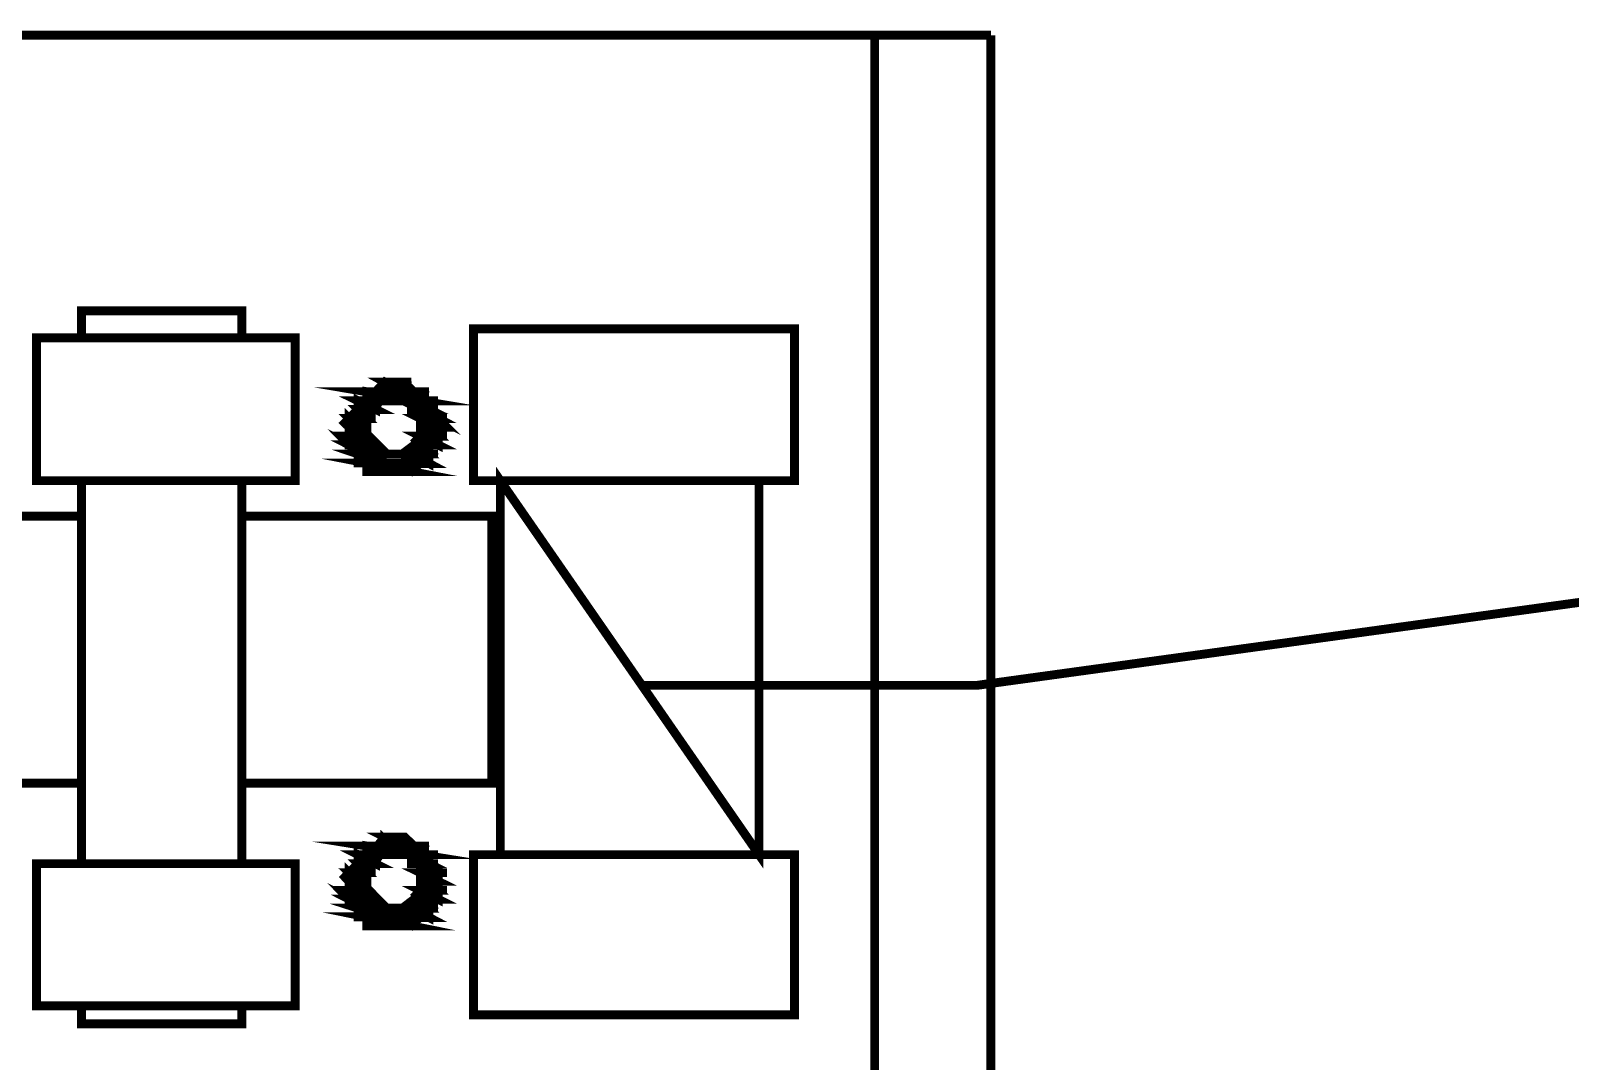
# Model space of a CAD drawing. Extents: x -593 to 248, y 430 to 1024.
# Drawn here: x -447.35 to -440.03, y 817.38 to 822.28 of the extents above; entities that cross this region are included whole.
import ezdxf

# ---------------------------------------------------------------- set-up
doc = ezdxf.new("R2010")
doc.units = 0
doc.header["$MEASUREMENT"] = 0
doc.layers.add('C00-00-00-BLACK', color=7, linetype='Continuous')
doc.layers.add('CFF-00-00', color=1, linetype='Continuous')

msp = doc.modelspace()

# ---------------------------------------------------------------- linework, layer by layer
at = {"layer": 'C00-00-00-BLACK', "const_width": 0.0423}
for points in [[(-450.6326, 822.2611), (-442.7856, 822.2611)], [(-443.3386, 822.2611), (-443.3386, 813.6561)], [(-442.7856, 822.2611), (-442.7856, 803.2291)], [(-446.3496, 820.8211), (-446.3496, 820.9491), (-447.1116, 820.9491), (-447.1116, 820.8211)], [(-447.1116, 820.1411), (-447.1116, 818.3181)], [(-446.3496, 818.3181), (-446.3496, 820.1411)], [(-445.1196, 818.3611), (-445.1196, 820.1411)], [(-443.8886, 818.3611), (-443.8886, 820.1411)], [(-447.1116, 819.9721), (-448.3846, 819.9721), (-448.3846, 818.7011), (-447.1116, 818.7011)], [(-446.3496, 818.7011), (-445.1606, 818.7011), (-445.1606, 819.9721), (-446.3496, 819.9721)], [(-446.3496, 817.6411), (-446.3496, 817.5561), (-447.1116, 817.5561), (-447.1116, 817.6411)], [(-447.1116, 817.6411), (-446.3496, 817.6411)]]:
    msp.add_lwpolyline(points, dxfattribs=at)
for points in [[(-447.3256, 820.1411), (-446.0956, 820.1411), (-446.0956, 820.8211), (-447.3256, 820.8211), (-447.3256, 820.1411)], [(-445.2466, 820.1411), (-443.7196, 820.1411), (-443.7196, 820.8631), (-445.2466, 820.8631), (-445.2466, 820.1411)], [(-445.4156, 820.3951), (-445.4156, 820.4481), (-445.5746, 820.6071), (-445.6266, 820.6071), (-445.6696, 820.6071), (-445.7966, 820.4481), (-445.7966, 820.3951), (-445.7966, 820.3531), (-445.6696, 820.2251), (-445.6266, 820.2251), (-445.5746, 820.2251), (-445.4156, 820.3531), (-445.4156, 820.3951)], [(-445.6696, 820.6101), (-445.5856, 820.5641), (-445.7126, 820.5641), (-445.6696, 820.6101)], [(-445.5856, 820.6101), (-445.6696, 820.6101), (-445.5856, 820.5641), (-445.5856, 820.6101)], [(-445.6266, 820.6101), (-445.6696, 820.6101), (-445.6266, 820.6101), (-445.6266, 820.6101)], [(-445.5856, 820.6101), (-445.5426, 820.6101), (-445.6696, 820.6101), (-445.5856, 820.6101)], [(-445.5856, 820.6101), (-445.6696, 820.6101), (-445.6266, 820.6101), (-445.5856, 820.6101)], [(-445.4996, 820.5641), (-445.7546, 820.5641), (-445.4996, 820.5211), (-445.4996, 820.5641)], [(-445.7126, 820.5211), (-445.7966, 820.5211), (-445.7126, 820.4801), (-445.7126, 820.5211)], [(-445.7966, 820.5211), (-445.7126, 820.4801), (-445.7966, 820.4801), (-445.7966, 820.5211)], [(-445.7546, 820.5211), (-445.6696, 820.5211), (-445.7966, 820.5211), (-445.7546, 820.5211)], [(-445.7126, 820.5211), (-445.6696, 820.5211), (-445.7966, 820.5211), (-445.7126, 820.5211)], [(-445.7126, 820.5211), (-445.7966, 820.5211), (-445.6696, 820.5211), (-445.7126, 820.5211)], [(-445.7966, 820.5211), (-445.7126, 820.5211), (-445.6696, 820.5211), (-445.7966, 820.5211)], [(-445.7126, 820.5211), (-445.6696, 820.5211), (-445.7966, 820.5211), (-445.7126, 820.5211)], [(-445.7546, 820.5641), (-445.4996, 820.5211), (-445.7546, 820.5211), (-445.7546, 820.5641)], [(-445.4586, 820.3951), (-445.4586, 820.4371), (-445.5856, 820.5641), (-445.6266, 820.5641), (-445.6596, 820.5641), (-445.7546, 820.4371), (-445.7546, 820.3951), (-445.7546, 820.3631), (-445.6596, 820.2681), (-445.6266, 820.2681), (-445.5856, 820.2681), (-445.4586, 820.3631), (-445.4586, 820.3951)], [(-445.7126, 820.5641), (-445.5426, 820.5641), (-445.7546, 820.5641), (-445.7126, 820.5641)], [(-445.4996, 820.5641), (-445.4586, 820.5641), (-445.7546, 820.5641), (-445.4996, 820.5641)], [(-445.4996, 820.5641), (-445.7546, 820.5641), (-445.5426, 820.5641), (-445.4996, 820.5641)], [(-445.7546, 820.5211), (-445.4996, 820.5211), (-445.4586, 820.5211), (-445.7546, 820.5211)], [(-445.4996, 820.5211), (-445.4586, 820.5211), (-445.7546, 820.5211), (-445.4996, 820.5211)], [(-445.6696, 820.5211), (-445.6266, 820.5211), (-445.7546, 820.5211), (-445.6696, 820.5211)], [(-445.6696, 820.5211), (-445.7546, 820.5211), (-445.6266, 820.5211), (-445.6696, 820.5211)], [(-445.6696, 820.5211), (-445.7546, 820.5211), (-445.6696, 820.5211)], [(-445.5426, 820.5641), (-445.4996, 820.5641), (-445.7126, 820.5641), (-445.5426, 820.5641)], [(-445.5426, 820.5641), (-445.7126, 820.5641), (-445.5856, 820.5641), (-445.5426, 820.5641)], [(-445.5426, 820.5641), (-445.7126, 820.5641), (-445.5426, 820.5641)], [(-445.6266, 820.5211), (-445.4996, 820.5211), (-445.4586, 820.5211), (-445.6266, 820.5211)], [(-445.4996, 820.5211), (-445.4586, 820.5211), (-445.6266, 820.5211), (-445.4996, 820.5211)], [(-445.4996, 820.5211), (-445.6266, 820.5211), (-445.4996, 820.5211)], [(-445.6266, 820.5211), (-445.4996, 820.5211), (-445.5856, 820.5211), (-445.6266, 820.5211)], [(-445.4586, 820.5211), (-445.5426, 820.5211), (-445.4586, 820.4801), (-445.4586, 820.5211)], [(-445.5856, 820.5211), (-445.4996, 820.5211), (-445.4586, 820.5211), (-445.5856, 820.5211)], [(-445.4996, 820.5211), (-445.4586, 820.5211), (-445.5856, 820.5211), (-445.4996, 820.5211)], [(-445.4586, 820.5211), (-445.4156, 820.5211), (-445.5856, 820.5211), (-445.4586, 820.5211)], [(-445.4586, 820.5211), (-445.5856, 820.5211), (-445.4996, 820.5211), (-445.4586, 820.5211)], [(-445.4586, 820.5211), (-445.5856, 820.5211), (-445.4586, 820.5211)], [(-445.5856, 820.5211), (-445.4586, 820.5211), (-445.5426, 820.5211), (-445.5856, 820.5211)], [(-445.5426, 820.5211), (-445.4586, 820.4801), (-445.5426, 820.4801), (-445.5426, 820.5211)], [(-445.7966, 820.4801), (-445.7546, 820.4371), (-445.8386, 820.4371), (-445.7966, 820.4801)], [(-445.8386, 820.4371), (-445.7966, 820.3951), (-445.8386, 820.3951), (-445.8386, 820.4371)], [(-445.7546, 820.4801), (-445.7966, 820.4801), (-445.7546, 820.4371), (-445.7546, 820.4801)], [(-445.7546, 820.4801), (-445.7126, 820.4801), (-445.7966, 820.4801), (-445.7546, 820.4801)], [(-445.7546, 820.4801), (-445.7966, 820.4801), (-445.7126, 820.4801), (-445.7546, 820.4801)], [(-445.7966, 820.4801), (-445.7546, 820.4801), (-445.7126, 820.4801), (-445.7966, 820.4801)], [(-445.7546, 820.4801), (-445.7126, 820.4801), (-445.7966, 820.4801), (-445.7546, 820.4801)], [(-445.4586, 820.4801), (-445.4996, 820.4801), (-445.4156, 820.4371), (-445.4586, 820.4801)], [(-445.4586, 820.4801), (-445.5426, 820.4801), (-445.4586, 820.4801)], [(-445.5426, 820.4801), (-445.4586, 820.4801), (-445.4996, 820.4801), (-445.5426, 820.4801)], [(-445.4996, 820.4801), (-445.4156, 820.4371), (-445.4996, 820.4371), (-445.4996, 820.4801)], [(-445.4996, 820.4801), (-445.4586, 820.4801), (-445.4156, 820.4801), (-445.4996, 820.4801)], [(-445.4586, 820.4801), (-445.4156, 820.4801), (-445.4996, 820.4801), (-445.4586, 820.4801)], [(-445.4996, 820.4801), (-445.4586, 820.4801), (-445.4156, 820.4801), (-445.4996, 820.4801)], [(-445.4586, 820.4801), (-445.4156, 820.4801), (-445.4996, 820.4801), (-445.4586, 820.4801)], [(-445.4996, 820.4371), (-445.4156, 820.3951), (-445.4996, 820.3951), (-445.4996, 820.4371)], [(-445.7966, 820.4371), (-445.8386, 820.4371), (-445.7966, 820.3951), (-445.7966, 820.4371)], [(-445.7966, 820.3951), (-445.8386, 820.3951), (-445.7966, 820.3531), (-445.7966, 820.3951)], [(-445.8386, 820.4371), (-445.7546, 820.4371), (-445.7126, 820.4371), (-445.8386, 820.4371)], [(-445.7546, 820.4371), (-445.7126, 820.4371), (-445.8386, 820.4371), (-445.7546, 820.4371)], [(-445.7966, 820.4371), (-445.7546, 820.4371), (-445.8386, 820.4371), (-445.7966, 820.4371)], [(-445.7966, 820.4371), (-445.8386, 820.4371), (-445.7546, 820.4371), (-445.7966, 820.4371)], [(-445.8386, 820.3951), (-445.7966, 820.3531), (-445.8386, 820.3531), (-445.8386, 820.3951)], [(-445.8386, 820.3951), (-445.7966, 820.3951), (-445.7546, 820.3951), (-445.8386, 820.3951)], [(-445.7966, 820.3951), (-445.7546, 820.3951), (-445.8386, 820.3951), (-445.7966, 820.3951)], [(-445.4156, 820.4371), (-445.4996, 820.4371), (-445.4156, 820.3951), (-445.4156, 820.4371)], [(-445.4586, 820.3951), (-445.4156, 820.3531), (-445.4996, 820.3531), (-445.4586, 820.3951)], [(-445.4996, 820.4371), (-445.4156, 820.4371), (-445.3736, 820.4371), (-445.4996, 820.4371)], [(-445.4156, 820.4371), (-445.3736, 820.4371), (-445.4996, 820.4371), (-445.4156, 820.4371)], [(-445.4156, 820.3951), (-445.4996, 820.3951), (-445.4156, 820.3951)], [(-445.4996, 820.3951), (-445.4156, 820.3951), (-445.4586, 820.3951), (-445.4996, 820.3951)], [(-445.4156, 820.3951), (-445.4586, 820.3951), (-445.4156, 820.3531), (-445.4156, 820.3951)], [(-445.8386, 820.3111), (-445.7546, 820.2681), (-445.7966, 820.2681), (-445.8386, 820.3111)], [(-445.7966, 820.3531), (-445.8386, 820.3531), (-445.7546, 820.3111), (-445.7966, 820.3531)], [(-445.7546, 820.3111), (-445.8386, 820.3111), (-445.7546, 820.2681), (-445.7546, 820.3111)], [(-445.8386, 820.3531), (-445.7546, 820.3111), (-445.8386, 820.3111), (-445.8386, 820.3531)], [(-445.8386, 820.3531), (-445.7966, 820.3531), (-445.7546, 820.3531), (-445.8386, 820.3531)], [(-445.7966, 820.3531), (-445.7546, 820.3531), (-445.8386, 820.3531), (-445.7966, 820.3531)], [(-445.8386, 820.3531), (-445.7966, 820.3531), (-445.7546, 820.3531), (-445.8386, 820.3531)], [(-445.7966, 820.3531), (-445.7546, 820.3531), (-445.8386, 820.3531), (-445.7966, 820.3531)], [(-445.8386, 820.3111), (-445.7546, 820.3111), (-445.7126, 820.3111), (-445.8386, 820.3111)], [(-445.7546, 820.3111), (-445.7126, 820.3111), (-445.8386, 820.3111), (-445.7546, 820.3111)], [(-445.4156, 820.3531), (-445.4996, 820.3531), (-445.4156, 820.3111), (-445.4156, 820.3531)], [(-445.4586, 820.3111), (-445.4996, 820.3111), (-445.4586, 820.2681), (-445.4586, 820.3111)], [(-445.4996, 820.3531), (-445.4156, 820.3111), (-445.4996, 820.3111), (-445.4996, 820.3531)], [(-445.4996, 820.3531), (-445.4156, 820.3531), (-445.3736, 820.3531), (-445.4996, 820.3531)], [(-445.4156, 820.3531), (-445.3736, 820.3531), (-445.4996, 820.3531), (-445.4156, 820.3531)], [(-445.4996, 820.3111), (-445.4586, 820.2681), (-445.4996, 820.2681), (-445.4996, 820.3111)], [(-445.4586, 820.3111), (-445.4156, 820.3111), (-445.4996, 820.3111), (-445.4586, 820.3111)], [(-445.4586, 820.3111), (-445.4996, 820.3111), (-445.4156, 820.3111), (-445.4586, 820.3111)], [(-445.4996, 820.3111), (-445.4586, 820.3111), (-445.4156, 820.3111), (-445.4996, 820.3111)], [(-445.4586, 820.3111), (-445.4156, 820.3111), (-445.4996, 820.3111), (-445.4586, 820.3111)], [(-445.4996, 820.2251), (-445.7546, 820.2251), (-445.5426, 820.1841), (-445.4996, 820.2251)], [(-445.7126, 820.2681), (-445.7966, 820.2681), (-445.6696, 820.2251), (-445.7126, 820.2681)], [(-445.7966, 820.2681), (-445.6696, 820.2251), (-445.7966, 820.2251), (-445.7966, 820.2681)], [(-445.7966, 820.2681), (-445.7546, 820.2681), (-445.7126, 820.2681), (-445.7966, 820.2681)], [(-445.7546, 820.2681), (-445.7126, 820.2681), (-445.7966, 820.2681), (-445.7546, 820.2681)], [(-445.7126, 820.2681), (-445.6696, 820.2681), (-445.7966, 820.2681), (-445.7126, 820.2681)], [(-445.7126, 820.2681), (-445.7966, 820.2681), (-445.7546, 820.2681), (-445.7126, 820.2681)], [(-445.7966, 820.2681), (-445.7126, 820.2681), (-445.6696, 820.2681), (-445.7966, 820.2681)], [(-445.7126, 820.2681), (-445.6696, 820.2681), (-445.7966, 820.2681), (-445.7126, 820.2681)], [(-445.7966, 820.2681), (-445.7126, 820.2681), (-445.6696, 820.2681), (-445.7966, 820.2681)], [(-445.7126, 820.2681), (-445.6696, 820.2681), (-445.7966, 820.2681), (-445.7126, 820.2681)], [(-445.6696, 820.2251), (-445.7966, 820.2251), (-445.6696, 820.2251)], [(-445.7966, 820.2251), (-445.6696, 820.2251), (-445.7546, 820.2251), (-445.7966, 820.2251)], [(-445.7546, 820.2251), (-445.5426, 820.1841), (-445.7546, 820.1841), (-445.7546, 820.2251)], [(-445.6266, 820.2251), (-445.5856, 820.2251), (-445.7546, 820.2251), (-445.6266, 820.2251)], [(-445.6266, 820.2251), (-445.7546, 820.2251), (-445.6696, 820.2251), (-445.6266, 820.2251)], [(-445.7546, 820.2251), (-445.4996, 820.2251), (-445.4586, 820.2251), (-445.7546, 820.2251)], [(-445.4996, 820.2251), (-445.4586, 820.2251), (-445.7546, 820.2251), (-445.4996, 820.2251)], [(-445.7546, 820.2251), (-445.4996, 820.2251), (-445.4586, 820.2251), (-445.7546, 820.2251)], [(-445.4996, 820.2251), (-445.4586, 820.2251), (-445.7546, 820.2251), (-445.4996, 820.2251)], [(-445.5856, 820.2251), (-445.4996, 820.2251), (-445.6266, 820.2251), (-445.5856, 820.2251)], [(-445.5426, 820.2681), (-445.4586, 820.2231), (-445.5856, 820.2231), (-445.5426, 820.2681)], [(-445.4586, 820.2681), (-445.5426, 820.2681), (-445.4586, 820.2231), (-445.4586, 820.2681)], [(-445.4996, 820.2251), (-445.4586, 820.2251), (-445.5856, 820.2251), (-445.4996, 820.2251)], [(-445.4996, 820.2251), (-445.5856, 820.2251), (-445.4586, 820.2251), (-445.4996, 820.2251)], [(-445.5856, 820.2251), (-445.4996, 820.2251), (-445.4586, 820.2251), (-445.5856, 820.2251)], [(-445.4996, 820.2251), (-445.4586, 820.2251), (-445.5856, 820.2251), (-445.4996, 820.2251)], [(-445.4996, 820.2251), (-445.5856, 820.2251), (-445.4996, 820.2251)], [(-445.4996, 820.2681), (-445.4586, 820.2681), (-445.5426, 820.2681), (-445.4996, 820.2681)], [(-445.5426, 820.2681), (-445.4586, 820.2681), (-445.4156, 820.2681), (-445.5426, 820.2681)], [(-445.4586, 820.2681), (-445.4156, 820.2681), (-445.5426, 820.2681), (-445.4586, 820.2681)], [(-445.4586, 820.2681), (-445.4996, 820.2681), (-445.4586, 820.2681)], [(-445.5426, 820.1841), (-445.7546, 820.1841), (-445.5426, 820.1841)], [(-445.7546, 820.1841), (-445.5426, 820.1841), (-445.7126, 820.1841), (-445.7546, 820.1841)], [(-445.5856, 820.1841), (-445.5426, 820.1841), (-445.7126, 820.1841), (-445.5856, 820.1841)], [(-445.5856, 820.1841), (-445.7126, 820.1841), (-445.5426, 820.1841), (-445.5856, 820.1841)], [(-445.5856, 820.1841), (-445.7126, 820.1841), (-445.5856, 820.1841)], [(-445.7126, 820.1841), (-445.5856, 820.1841), (-445.6696, 820.1841), (-445.7126, 820.1841)], [(-445.6696, 820.1841), (-445.6266, 820.1841), (-445.5856, 820.1841), (-445.6696, 820.1841)], [(-445.6266, 820.1841), (-445.5856, 820.1841), (-445.6696, 820.1841), (-445.6266, 820.1841)], [(-445.6266, 820.1841), (-445.6696, 820.1841), (-445.5856, 820.1841), (-445.6266, 820.1841)], [(-445.1196, 820.1411), (-443.8886, 818.3611), (-445.1196, 818.3611), (-445.1196, 820.1411)], [(-443.8886, 820.1411), (-445.1196, 820.1411), (-443.8886, 818.3611), (-443.8886, 820.1411)], [(-445.4996, 818.4021), (-445.7546, 818.4021), (-445.4996, 818.3611), (-445.4996, 818.4021)], [(-445.4156, 818.2341), (-445.4156, 818.2881), (-445.5746, 818.4451), (-445.6266, 818.4451), (-445.6696, 818.4451), (-445.7966, 818.2881), (-445.7966, 818.2341), (-445.7966, 818.1931), (-445.6696, 818.0651), (-445.6266, 818.0651), (-445.5746, 818.0651), (-445.4156, 818.1931), (-445.4156, 818.2341)], [(-445.7546, 818.4021), (-445.4996, 818.3611), (-445.7546, 818.3611), (-445.7546, 818.4021)], [(-445.4586, 818.2341), (-445.4586, 818.2771), (-445.5856, 818.4021), (-445.6266, 818.4021), (-445.6596, 818.4021), (-445.7546, 818.2771), (-445.7546, 818.2341), (-445.7546, 818.2021), (-445.6596, 818.1061), (-445.6266, 818.1061), (-445.5856, 818.1061), (-445.4586, 818.2021), (-445.4586, 818.2341)], [(-445.7126, 818.4021), (-445.5426, 818.4021), (-445.7546, 818.4021), (-445.7126, 818.4021)], [(-445.4996, 818.4021), (-445.4586, 818.4021), (-445.7546, 818.4021), (-445.4996, 818.4021)], [(-445.4996, 818.4021), (-445.7546, 818.4021), (-445.5426, 818.4021), (-445.4996, 818.4021)], [(-445.6266, 818.4451), (-445.6696, 818.4451), (-445.5856, 818.4021), (-445.6266, 818.4451)], [(-445.6696, 818.4021), (-445.5856, 818.4021), (-445.7126, 818.4021), (-445.6696, 818.4021)], [(-445.5426, 818.4021), (-445.4996, 818.4021), (-445.7126, 818.4021), (-445.5426, 818.4021)], [(-445.5426, 818.4021), (-445.7126, 818.4021), (-445.5856, 818.4021), (-445.5426, 818.4021)], [(-445.5426, 818.4021), (-445.7126, 818.4021), (-445.5426, 818.4021)], [(-445.6696, 818.4451), (-445.5856, 818.4021), (-445.6696, 818.4021), (-445.6696, 818.4451)], [(-445.6266, 818.4451), (-445.6696, 818.4451), (-445.6266, 818.4451), (-445.6266, 818.4451)], [(-445.5856, 818.4021), (-445.6696, 818.4021), (-445.5856, 818.4021)], [(-445.7966, 818.3181), (-445.7546, 818.2751), (-445.8386, 818.2751), (-445.7966, 818.3181)], [(-445.7126, 818.3611), (-445.7966, 818.3611), (-445.7126, 818.3181), (-445.7126, 818.3611)], [(-445.7966, 818.3611), (-445.7126, 818.3181), (-445.7966, 818.3181), (-445.7966, 818.3611)], [(-445.7546, 818.3611), (-445.6696, 818.3611), (-445.7966, 818.3611), (-445.7546, 818.3611)], [(-445.7126, 818.3611), (-445.6696, 818.3611), (-445.7966, 818.3611), (-445.7126, 818.3611)], [(-445.7126, 818.3611), (-445.7966, 818.3611), (-445.6696, 818.3611), (-445.7126, 818.3611)], [(-445.7966, 818.3611), (-445.7126, 818.3611), (-445.6696, 818.3611), (-445.7966, 818.3611)], [(-445.7126, 818.3611), (-445.6696, 818.3611), (-445.7966, 818.3611), (-445.7126, 818.3611)], [(-445.7546, 818.3611), (-445.4996, 818.3611), (-445.4586, 818.3611), (-445.7546, 818.3611)], [(-445.4996, 818.3611), (-445.4586, 818.3611), (-445.7546, 818.3611), (-445.4996, 818.3611)], [(-445.6696, 818.3611), (-445.6266, 818.3611), (-445.7546, 818.3611), (-445.6696, 818.3611)], [(-445.6696, 818.3611), (-445.7546, 818.3611), (-445.6266, 818.3611), (-445.6696, 818.3611)], [(-445.6696, 818.3611), (-445.7546, 818.3611), (-445.6696, 818.3611)], [(-445.4996, 818.3611), (-445.6266, 818.3611), (-445.4996, 818.3611)], [(-445.6266, 818.3611), (-445.4996, 818.3611), (-445.5856, 818.3611), (-445.6266, 818.3611)], [(-445.4586, 818.3611), (-445.5426, 818.3611), (-445.4586, 818.3181), (-445.4586, 818.3611)], [(-445.5856, 818.3611), (-445.4996, 818.3611), (-445.4586, 818.3611), (-445.5856, 818.3611)], [(-445.4996, 818.3611), (-445.4586, 818.3611), (-445.5856, 818.3611), (-445.4996, 818.3611)], [(-445.4586, 818.3611), (-445.4156, 818.3611), (-445.5856, 818.3611), (-445.4586, 818.3611)], [(-445.4586, 818.3611), (-445.5856, 818.3611), (-445.4996, 818.3611), (-445.4586, 818.3611)], [(-445.4586, 818.3611), (-445.5856, 818.3611), (-445.4586, 818.3611)], [(-445.5856, 818.3611), (-445.4586, 818.3611), (-445.5426, 818.3611), (-445.5856, 818.3611)], [(-445.5426, 818.3611), (-445.4586, 818.3181), (-445.5426, 818.3181), (-445.5426, 818.3611)], [(-445.4996, 818.3181), (-445.4586, 818.2751), (-445.4996, 818.2751), (-445.4996, 818.3181)], [(-445.2466, 817.5991), (-443.7196, 817.5991), (-443.7196, 818.3611), (-445.2466, 818.3611), (-445.2466, 817.5991)], [(-447.3256, 817.6411), (-446.0956, 817.6411), (-446.0956, 818.3181), (-447.3256, 818.3181), (-447.3256, 817.6411)], [(-445.7966, 818.2751), (-445.8386, 818.2751), (-445.7966, 818.2341), (-445.7966, 818.2751)], [(-445.8386, 818.2751), (-445.7966, 818.2341), (-445.8386, 818.2341), (-445.8386, 818.2751)], [(-445.8386, 818.2751), (-445.7546, 818.2751), (-445.7126, 818.2751), (-445.8386, 818.2751)], [(-445.7546, 818.2751), (-445.7126, 818.2751), (-445.8386, 818.2751), (-445.7546, 818.2751)], [(-445.7966, 818.2751), (-445.7546, 818.2751), (-445.8386, 818.2751), (-445.7966, 818.2751)], [(-445.7966, 818.2751), (-445.8386, 818.2751), (-445.7546, 818.2751), (-445.7966, 818.2751)], [(-445.8386, 818.2341), (-445.7966, 818.1911), (-445.8386, 818.1911), (-445.8386, 818.2341)], [(-445.7546, 818.3181), (-445.7966, 818.3181), (-445.7546, 818.2751), (-445.7546, 818.3181)], [(-445.7546, 818.3181), (-445.7126, 818.3181), (-445.7966, 818.3181), (-445.7546, 818.3181)], [(-445.7546, 818.3181), (-445.7966, 818.3181), (-445.7126, 818.3181), (-445.7546, 818.3181)], [(-445.7966, 818.3181), (-445.7546, 818.3181), (-445.7126, 818.3181), (-445.7966, 818.3181)], [(-445.7546, 818.3181), (-445.7126, 818.3181), (-445.7966, 818.3181), (-445.7546, 818.3181)], [(-445.4156, 818.2751), (-445.4996, 818.2751), (-445.4156, 818.2341), (-445.4156, 818.2751)], [(-445.4586, 818.3181), (-445.5426, 818.3181), (-445.4586, 818.3181)], [(-445.5426, 818.3181), (-445.4586, 818.3181), (-445.4996, 818.3181), (-445.5426, 818.3181)], [(-445.4586, 818.3181), (-445.4996, 818.3181), (-445.4586, 818.2751), (-445.4586, 818.3181)], [(-445.4996, 818.3181), (-445.4586, 818.3181), (-445.4156, 818.3181), (-445.4996, 818.3181)], [(-445.4586, 818.3181), (-445.4156, 818.3181), (-445.4996, 818.3181), (-445.4586, 818.3181)], [(-445.4996, 818.2751), (-445.4156, 818.2341), (-445.4996, 818.2341), (-445.4996, 818.2751)], [(-445.4156, 818.2751), (-445.3736, 818.2751), (-445.4996, 818.2751), (-445.4156, 818.2751)], [(-445.4156, 818.2751), (-445.4996, 818.2751), (-445.4586, 818.2751), (-445.4156, 818.2751)], [(-445.4996, 818.2751), (-445.4156, 818.2751), (-445.3736, 818.2751), (-445.4996, 818.2751)], [(-445.4156, 818.2751), (-445.3736, 818.2751), (-445.4996, 818.2751), (-445.4156, 818.2751)], [(-445.8386, 818.1491), (-445.7546, 818.1061), (-445.7966, 818.1061), (-445.8386, 818.1491)], [(-445.7966, 818.1911), (-445.8386, 818.1911), (-445.7546, 818.1491), (-445.7966, 818.1911)], [(-445.7966, 818.2341), (-445.8386, 818.2341), (-445.7966, 818.1911), (-445.7966, 818.2341)], [(-445.8386, 818.2341), (-445.7966, 818.2341), (-445.7546, 818.2341), (-445.8386, 818.2341)], [(-445.7966, 818.2341), (-445.7546, 818.2341), (-445.8386, 818.2341), (-445.7966, 818.2341)], [(-445.8386, 818.1911), (-445.7546, 818.1491), (-445.8386, 818.1491), (-445.8386, 818.1911)], [(-445.8386, 818.1911), (-445.7966, 818.1911), (-445.7546, 818.1911), (-445.8386, 818.1911)], [(-445.7966, 818.1911), (-445.7546, 818.1911), (-445.8386, 818.1911), (-445.7966, 818.1911)], [(-445.8386, 818.1911), (-445.7966, 818.1911), (-445.7546, 818.1911), (-445.8386, 818.1911)], [(-445.7966, 818.1911), (-445.7546, 818.1911), (-445.8386, 818.1911), (-445.7966, 818.1911)], [(-445.4156, 818.1911), (-445.4996, 818.1911), (-445.4156, 818.1491), (-445.4156, 818.1911)], [(-445.4586, 818.2341), (-445.4156, 818.1911), (-445.4996, 818.1911), (-445.4586, 818.2341)], [(-445.4156, 818.2341), (-445.4996, 818.2341), (-445.4156, 818.2341)], [(-445.4996, 818.2341), (-445.4156, 818.2341), (-445.4586, 818.2341), (-445.4996, 818.2341)], [(-445.4996, 818.1911), (-445.4156, 818.1491), (-445.4996, 818.1491), (-445.4996, 818.1911)], [(-445.4996, 818.1911), (-445.4156, 818.1911), (-445.3736, 818.1911), (-445.4996, 818.1911)], [(-445.4156, 818.1911), (-445.3736, 818.1911), (-445.4996, 818.1911), (-445.4156, 818.1911)], [(-445.4996, 818.1491), (-445.4586, 818.1061), (-445.4996, 818.1061), (-445.4996, 818.1491)], [(-445.4156, 818.2341), (-445.4586, 818.2341), (-445.4156, 818.1911), (-445.4156, 818.2341)], [(-445.7126, 818.1061), (-445.7966, 818.1061), (-445.6696, 818.0651), (-445.7126, 818.1061)], [(-445.7546, 818.1491), (-445.8386, 818.1491), (-445.7546, 818.1061), (-445.7546, 818.1491)], [(-445.8386, 818.1491), (-445.7546, 818.1491), (-445.7126, 818.1491), (-445.8386, 818.1491)], [(-445.7546, 818.1491), (-445.7126, 818.1491), (-445.8386, 818.1491), (-445.7546, 818.1491)], [(-445.7966, 818.1061), (-445.6696, 818.0651), (-445.7966, 818.0651), (-445.7966, 818.1061)], [(-445.7966, 818.1061), (-445.7546, 818.1061), (-445.7126, 818.1061), (-445.7966, 818.1061)], [(-445.7546, 818.1061), (-445.7126, 818.1061), (-445.7966, 818.1061), (-445.7546, 818.1061)], [(-445.7126, 818.1061), (-445.6696, 818.1061), (-445.7966, 818.1061), (-445.7126, 818.1061)], [(-445.7126, 818.1061), (-445.7966, 818.1061), (-445.7546, 818.1061), (-445.7126, 818.1061)], [(-445.7966, 818.1061), (-445.7126, 818.1061), (-445.6696, 818.1061), (-445.7966, 818.1061)], [(-445.7126, 818.1061), (-445.6696, 818.1061), (-445.7966, 818.1061), (-445.7126, 818.1061)], [(-445.7966, 818.1061), (-445.7126, 818.1061), (-445.6696, 818.1061), (-445.7966, 818.1061)], [(-445.7126, 818.1061), (-445.6696, 818.1061), (-445.7966, 818.1061), (-445.7126, 818.1061)], [(-445.5426, 818.1061), (-445.4586, 818.0621), (-445.5856, 818.0621), (-445.5426, 818.1061)], [(-445.4586, 818.1061), (-445.5426, 818.1061), (-445.4586, 818.0621), (-445.4586, 818.1061)], [(-445.4996, 818.1061), (-445.4586, 818.1061), (-445.5426, 818.1061), (-445.4996, 818.1061)], [(-445.5426, 818.1061), (-445.4586, 818.1061), (-445.4156, 818.1061), (-445.5426, 818.1061)], [(-445.4586, 818.1061), (-445.4156, 818.1061), (-445.5426, 818.1061), (-445.4586, 818.1061)], [(-445.4586, 818.1491), (-445.4996, 818.1491), (-445.4586, 818.1061), (-445.4586, 818.1491)], [(-445.4586, 818.1491), (-445.4156, 818.1491), (-445.4996, 818.1491), (-445.4586, 818.1491)], [(-445.4586, 818.1491), (-445.4996, 818.1491), (-445.4156, 818.1491), (-445.4586, 818.1491)], [(-445.4996, 818.1491), (-445.4586, 818.1491), (-445.4156, 818.1491), (-445.4996, 818.1491)], [(-445.4586, 818.1491), (-445.4156, 818.1491), (-445.4996, 818.1491), (-445.4586, 818.1491)], [(-445.4586, 818.1061), (-445.4996, 818.1061), (-445.4586, 818.1061)], [(-445.4996, 818.0651), (-445.7546, 818.0651), (-445.5426, 818.0221), (-445.4996, 818.0651)], [(-445.6696, 818.0651), (-445.7966, 818.0651), (-445.6696, 818.0651)], [(-445.7966, 818.0651), (-445.6696, 818.0651), (-445.7546, 818.0651), (-445.7966, 818.0651)], [(-445.7546, 818.0651), (-445.5426, 818.0221), (-445.7546, 818.0221), (-445.7546, 818.0651)], [(-445.6266, 818.0651), (-445.5856, 818.0651), (-445.7546, 818.0651), (-445.6266, 818.0651)], [(-445.6266, 818.0651), (-445.7546, 818.0651), (-445.6696, 818.0651), (-445.6266, 818.0651)], [(-445.7546, 818.0651), (-445.4996, 818.0651), (-445.4586, 818.0651), (-445.7546, 818.0651)], [(-445.4996, 818.0651), (-445.4586, 818.0651), (-445.7546, 818.0651), (-445.4996, 818.0651)], [(-445.7546, 818.0651), (-445.4996, 818.0651), (-445.4586, 818.0651), (-445.7546, 818.0651)], [(-445.4996, 818.0651), (-445.4586, 818.0651), (-445.7546, 818.0651), (-445.4996, 818.0651)], [(-445.5856, 818.0651), (-445.4996, 818.0651), (-445.6266, 818.0651), (-445.5856, 818.0651)], [(-445.6266, 818.0651), (-445.4996, 818.0651), (-445.4586, 818.0651), (-445.6266, 818.0651)], [(-445.4996, 818.0651), (-445.4586, 818.0651), (-445.6266, 818.0651), (-445.4996, 818.0651)], [(-445.4996, 818.0651), (-445.4586, 818.0651), (-445.5856, 818.0651), (-445.4996, 818.0651)], [(-445.4996, 818.0651), (-445.5856, 818.0651), (-445.4586, 818.0651), (-445.4996, 818.0651)], [(-445.5856, 818.0651), (-445.4996, 818.0651), (-445.4586, 818.0651), (-445.5856, 818.0651)], [(-445.4996, 818.0651), (-445.4586, 818.0651), (-445.5856, 818.0651), (-445.4996, 818.0651)], [(-445.4996, 818.0651), (-445.5856, 818.0651), (-445.4996, 818.0651)], [(-445.5426, 818.0221), (-445.7546, 818.0221), (-445.5426, 818.0221)], [(-445.7546, 818.0221), (-445.5426, 818.0221), (-445.7126, 818.0221), (-445.7546, 818.0221)], [(-445.5856, 818.0221), (-445.5426, 818.0221), (-445.7126, 818.0221), (-445.5856, 818.0221)], [(-445.5856, 818.0221), (-445.7126, 818.0221), (-445.5426, 818.0221), (-445.5856, 818.0221)], [(-445.5856, 818.0221), (-445.7126, 818.0221), (-445.5856, 818.0221)], [(-445.7126, 818.0221), (-445.5856, 818.0221), (-445.6696, 818.0221), (-445.7126, 818.0221)], [(-445.6696, 818.0221), (-445.6266, 818.0221), (-445.5856, 818.0221), (-445.6696, 818.0221)], [(-445.6266, 818.0221), (-445.5856, 818.0221), (-445.6696, 818.0221), (-445.6266, 818.0221)], [(-445.6266, 818.0221), (-445.6696, 818.0221), (-445.5856, 818.0221), (-445.6266, 818.0221)]]:
    msp.add_lwpolyline(points, close=True, dxfattribs=at)
at = {"layer": 'C00-00-00-BLACK'}
for points in [[(-445.7126, 820.5641), (-445.5426, 820.5641), (-445.7546, 820.5641), (-445.7126, 820.5641)], [(-445.4996, 820.5641), (-445.4586, 820.5641), (-445.7546, 820.5641), (-445.4996, 820.5641)], [(-445.4996, 820.5641), (-445.7546, 820.5641), (-445.5426, 820.5641), (-445.4996, 820.5641)], [(-445.4996, 820.5641), (-445.7546, 820.5641), (-445.4996, 820.5211), (-445.4996, 820.5641)], [(-445.7546, 820.5641), (-445.4996, 820.5211), (-445.7546, 820.5211), (-445.7546, 820.5641)], [(-445.6696, 820.6101), (-445.5856, 820.5641), (-445.7126, 820.5641), (-445.6696, 820.6101)], [(-445.5426, 820.5641), (-445.4996, 820.5641), (-445.7126, 820.5641), (-445.5426, 820.5641)], [(-445.5426, 820.5641), (-445.7126, 820.5641), (-445.5856, 820.5641), (-445.5426, 820.5641)], [(-445.5426, 820.5641), (-445.7126, 820.5641), (-445.5426, 820.5641)], [(-445.6266, 820.6101), (-445.6696, 820.6101), (-445.6266, 820.6101), (-445.6266, 820.6101)], [(-445.5856, 820.6101), (-445.5426, 820.6101), (-445.6696, 820.6101), (-445.5856, 820.6101)], [(-445.5856, 820.6101), (-445.6696, 820.6101), (-445.6266, 820.6101), (-445.5856, 820.6101)], [(-445.5856, 820.6101), (-445.6696, 820.6101), (-445.5856, 820.5641), (-445.5856, 820.6101)], [(-445.7966, 820.4801), (-445.7546, 820.4371), (-445.8386, 820.4371), (-445.7966, 820.4801)], [(-445.7546, 820.5211), (-445.6696, 820.5211), (-445.7966, 820.5211), (-445.7546, 820.5211)], [(-445.7126, 820.5211), (-445.6696, 820.5211), (-445.7966, 820.5211), (-445.7126, 820.5211)], [(-445.7126, 820.5211), (-445.7966, 820.5211), (-445.6696, 820.5211), (-445.7126, 820.5211)], [(-445.7966, 820.5211), (-445.7126, 820.5211), (-445.6696, 820.5211), (-445.7966, 820.5211)], [(-445.7126, 820.5211), (-445.6696, 820.5211), (-445.7966, 820.5211), (-445.7126, 820.5211)], [(-445.7126, 820.5211), (-445.7966, 820.5211), (-445.7126, 820.4801), (-445.7126, 820.5211)], [(-445.7966, 820.5211), (-445.7126, 820.4801), (-445.7966, 820.4801), (-445.7966, 820.5211)], [(-445.7546, 820.4801), (-445.7126, 820.4801), (-445.7966, 820.4801), (-445.7546, 820.4801)], [(-445.7546, 820.4801), (-445.7966, 820.4801), (-445.7126, 820.4801), (-445.7546, 820.4801)], [(-445.7966, 820.4801), (-445.7546, 820.4801), (-445.7126, 820.4801), (-445.7966, 820.4801)], [(-445.7546, 820.4801), (-445.7126, 820.4801), (-445.7966, 820.4801), (-445.7546, 820.4801)], [(-445.7546, 820.4801), (-445.7966, 820.4801), (-445.7546, 820.4371), (-445.7546, 820.4801)], [(-445.7546, 820.5211), (-445.4996, 820.5211), (-445.4586, 820.5211), (-445.7546, 820.5211)], [(-445.4996, 820.5211), (-445.4586, 820.5211), (-445.7546, 820.5211), (-445.4996, 820.5211)], [(-445.6696, 820.5211), (-445.6266, 820.5211), (-445.7546, 820.5211), (-445.6696, 820.5211)], [(-445.6696, 820.5211), (-445.7546, 820.5211), (-445.6266, 820.5211), (-445.6696, 820.5211)], [(-445.6696, 820.5211), (-445.7546, 820.5211), (-445.6696, 820.5211)], [(-445.6266, 820.5211), (-445.4996, 820.5211), (-445.4586, 820.5211), (-445.6266, 820.5211)], [(-445.4996, 820.5211), (-445.4586, 820.5211), (-445.6266, 820.5211), (-445.4996, 820.5211)], [(-445.4996, 820.5211), (-445.6266, 820.5211), (-445.4996, 820.5211)], [(-445.6266, 820.5211), (-445.4996, 820.5211), (-445.5856, 820.5211), (-445.6266, 820.5211)], [(-445.5856, 820.5211), (-445.4996, 820.5211), (-445.4586, 820.5211), (-445.5856, 820.5211)], [(-445.4996, 820.5211), (-445.4586, 820.5211), (-445.5856, 820.5211), (-445.4996, 820.5211)], [(-445.4586, 820.5211), (-445.4156, 820.5211), (-445.5856, 820.5211), (-445.4586, 820.5211)], [(-445.4586, 820.5211), (-445.5856, 820.5211), (-445.4996, 820.5211), (-445.4586, 820.5211)], [(-445.4586, 820.5211), (-445.5856, 820.5211), (-445.4586, 820.5211)], [(-445.5856, 820.5211), (-445.4586, 820.5211), (-445.5426, 820.5211), (-445.5856, 820.5211)], [(-445.4586, 820.5211), (-445.5426, 820.5211), (-445.4586, 820.4801), (-445.4586, 820.5211)], [(-445.5426, 820.5211), (-445.4586, 820.4801), (-445.5426, 820.4801), (-445.5426, 820.5211)], [(-445.4586, 820.4801), (-445.5426, 820.4801), (-445.4586, 820.4801)], [(-445.5426, 820.4801), (-445.4586, 820.4801), (-445.4996, 820.4801), (-445.5426, 820.4801)], [(-445.4996, 820.4801), (-445.4586, 820.4801), (-445.4156, 820.4801), (-445.4996, 820.4801)], [(-445.4586, 820.4801), (-445.4156, 820.4801), (-445.4996, 820.4801), (-445.4586, 820.4801)], [(-445.4996, 820.4801), (-445.4586, 820.4801), (-445.4156, 820.4801), (-445.4996, 820.4801)], [(-445.4586, 820.4801), (-445.4156, 820.4801), (-445.4996, 820.4801), (-445.4586, 820.4801)], [(-445.4586, 820.4801), (-445.4996, 820.4801), (-445.4156, 820.4371), (-445.4586, 820.4801)], [(-445.4996, 820.4801), (-445.4156, 820.4371), (-445.4996, 820.4371), (-445.4996, 820.4801)], [(-445.8386, 820.4371), (-445.7546, 820.4371), (-445.7126, 820.4371), (-445.8386, 820.4371)], [(-445.7546, 820.4371), (-445.7126, 820.4371), (-445.8386, 820.4371), (-445.7546, 820.4371)], [(-445.7966, 820.4371), (-445.7546, 820.4371), (-445.8386, 820.4371), (-445.7966, 820.4371)], [(-445.7966, 820.4371), (-445.8386, 820.4371), (-445.7546, 820.4371), (-445.7966, 820.4371)], [(-445.7966, 820.4371), (-445.8386, 820.4371), (-445.7966, 820.3951), (-445.7966, 820.4371)], [(-445.8386, 820.4371), (-445.7966, 820.3951), (-445.8386, 820.3951), (-445.8386, 820.4371)], [(-445.8386, 820.3951), (-445.7966, 820.3951), (-445.7546, 820.3951), (-445.8386, 820.3951)], [(-445.7966, 820.3951), (-445.7546, 820.3951), (-445.8386, 820.3951), (-445.7966, 820.3951)], [(-445.7966, 820.3951), (-445.8386, 820.3951), (-445.7966, 820.3531), (-445.7966, 820.3951)], [(-445.8386, 820.3951), (-445.7966, 820.3531), (-445.8386, 820.3531), (-445.8386, 820.3951)], [(-445.4996, 820.4371), (-445.4156, 820.4371), (-445.3736, 820.4371), (-445.4996, 820.4371)], [(-445.4156, 820.4371), (-445.3736, 820.4371), (-445.4996, 820.4371), (-445.4156, 820.4371)], [(-445.4156, 820.4371), (-445.4996, 820.4371), (-445.4156, 820.3951), (-445.4156, 820.4371)], [(-445.4996, 820.4371), (-445.4156, 820.3951), (-445.4996, 820.3951), (-445.4996, 820.4371)], [(-445.4156, 820.3951), (-445.4996, 820.3951), (-445.4156, 820.3951)], [(-445.4996, 820.3951), (-445.4156, 820.3951), (-445.4586, 820.3951), (-445.4996, 820.3951)], [(-445.4586, 820.3951), (-445.4156, 820.3531), (-445.4996, 820.3531), (-445.4586, 820.3951)], [(-445.4156, 820.3951), (-445.4586, 820.3951), (-445.4156, 820.3531), (-445.4156, 820.3951)], [(-445.8386, 820.3531), (-445.7966, 820.3531), (-445.7546, 820.3531), (-445.8386, 820.3531)], [(-445.7966, 820.3531), (-445.7546, 820.3531), (-445.8386, 820.3531), (-445.7966, 820.3531)], [(-445.8386, 820.3531), (-445.7966, 820.3531), (-445.7546, 820.3531), (-445.8386, 820.3531)], [(-445.7966, 820.3531), (-445.7546, 820.3531), (-445.8386, 820.3531), (-445.7966, 820.3531)], [(-445.7966, 820.3531), (-445.8386, 820.3531), (-445.7546, 820.3111), (-445.7966, 820.3531)], [(-445.8386, 820.3531), (-445.7546, 820.3111), (-445.8386, 820.3111), (-445.8386, 820.3531)], [(-445.4996, 820.3531), (-445.4156, 820.3531), (-445.3736, 820.3531), (-445.4996, 820.3531)], [(-445.4156, 820.3531), (-445.3736, 820.3531), (-445.4996, 820.3531), (-445.4156, 820.3531)], [(-445.4156, 820.3531), (-445.4996, 820.3531), (-445.4156, 820.3111), (-445.4156, 820.3531)], [(-445.4996, 820.3531), (-445.4156, 820.3111), (-445.4996, 820.3111), (-445.4996, 820.3531)], [(-445.8386, 820.3111), (-445.7546, 820.3111), (-445.7126, 820.3111), (-445.8386, 820.3111)], [(-445.7546, 820.3111), (-445.7126, 820.3111), (-445.8386, 820.3111), (-445.7546, 820.3111)], [(-445.7546, 820.3111), (-445.8386, 820.3111), (-445.7546, 820.2681), (-445.7546, 820.3111)], [(-445.8386, 820.3111), (-445.7546, 820.2681), (-445.7966, 820.2681), (-445.8386, 820.3111)], [(-445.7966, 820.2681), (-445.7546, 820.2681), (-445.7126, 820.2681), (-445.7966, 820.2681)], [(-445.7546, 820.2681), (-445.7126, 820.2681), (-445.7966, 820.2681), (-445.7546, 820.2681)], [(-445.7126, 820.2681), (-445.6696, 820.2681), (-445.7966, 820.2681), (-445.7126, 820.2681)], [(-445.7126, 820.2681), (-445.7966, 820.2681), (-445.7546, 820.2681), (-445.7126, 820.2681)], [(-445.7966, 820.2681), (-445.7126, 820.2681), (-445.6696, 820.2681), (-445.7966, 820.2681)], [(-445.7126, 820.2681), (-445.6696, 820.2681), (-445.7966, 820.2681), (-445.7126, 820.2681)], [(-445.7966, 820.2681), (-445.7126, 820.2681), (-445.6696, 820.2681), (-445.7966, 820.2681)], [(-445.7126, 820.2681), (-445.6696, 820.2681), (-445.7966, 820.2681), (-445.7126, 820.2681)], [(-445.7126, 820.2681), (-445.7966, 820.2681), (-445.6696, 820.2251), (-445.7126, 820.2681)], [(-445.7966, 820.2681), (-445.6696, 820.2251), (-445.7966, 820.2251), (-445.7966, 820.2681)], [(-445.5426, 820.2681), (-445.4586, 820.2231), (-445.5856, 820.2231), (-445.5426, 820.2681)], [(-445.4996, 820.2681), (-445.4586, 820.2681), (-445.5426, 820.2681), (-445.4996, 820.2681)], [(-445.5426, 820.2681), (-445.4586, 820.2681), (-445.4156, 820.2681), (-445.5426, 820.2681)], [(-445.4586, 820.2681), (-445.4156, 820.2681), (-445.5426, 820.2681), (-445.4586, 820.2681)], [(-445.4586, 820.2681), (-445.5426, 820.2681), (-445.4586, 820.2231), (-445.4586, 820.2681)], [(-445.4586, 820.3111), (-445.4156, 820.3111), (-445.4996, 820.3111), (-445.4586, 820.3111)], [(-445.4586, 820.3111), (-445.4996, 820.3111), (-445.4156, 820.3111), (-445.4586, 820.3111)], [(-445.4996, 820.3111), (-445.4586, 820.3111), (-445.4156, 820.3111), (-445.4996, 820.3111)], [(-445.4586, 820.3111), (-445.4156, 820.3111), (-445.4996, 820.3111), (-445.4586, 820.3111)], [(-445.4586, 820.3111), (-445.4996, 820.3111), (-445.4586, 820.2681), (-445.4586, 820.3111)], [(-445.4996, 820.3111), (-445.4586, 820.2681), (-445.4996, 820.2681), (-445.4996, 820.3111)], [(-445.4586, 820.2681), (-445.4996, 820.2681), (-445.4586, 820.2681)], [(-445.6696, 820.2251), (-445.7966, 820.2251), (-445.6696, 820.2251)], [(-445.7966, 820.2251), (-445.6696, 820.2251), (-445.7546, 820.2251), (-445.7966, 820.2251)], [(-445.6266, 820.2251), (-445.5856, 820.2251), (-445.7546, 820.2251), (-445.6266, 820.2251)], [(-445.6266, 820.2251), (-445.7546, 820.2251), (-445.6696, 820.2251), (-445.6266, 820.2251)], [(-445.7546, 820.2251), (-445.4996, 820.2251), (-445.4586, 820.2251), (-445.7546, 820.2251)], [(-445.4996, 820.2251), (-445.4586, 820.2251), (-445.7546, 820.2251), (-445.4996, 820.2251)], [(-445.7546, 820.2251), (-445.4996, 820.2251), (-445.4586, 820.2251), (-445.7546, 820.2251)], [(-445.4996, 820.2251), (-445.4586, 820.2251), (-445.7546, 820.2251), (-445.4996, 820.2251)], [(-445.4996, 820.2251), (-445.7546, 820.2251), (-445.5426, 820.1841), (-445.4996, 820.2251)], [(-445.7546, 820.2251), (-445.5426, 820.1841), (-445.7546, 820.1841), (-445.7546, 820.2251)], [(-445.5426, 820.1841), (-445.7546, 820.1841), (-445.5426, 820.1841)], [(-445.7546, 820.1841), (-445.5426, 820.1841), (-445.7126, 820.1841), (-445.7546, 820.1841)], [(-445.5856, 820.1841), (-445.5426, 820.1841), (-445.7126, 820.1841), (-445.5856, 820.1841)], [(-445.5856, 820.1841), (-445.7126, 820.1841), (-445.5426, 820.1841), (-445.5856, 820.1841)], [(-445.5856, 820.1841), (-445.7126, 820.1841), (-445.5856, 820.1841)], [(-445.7126, 820.1841), (-445.5856, 820.1841), (-445.6696, 820.1841), (-445.7126, 820.1841)], [(-445.6696, 820.1841), (-445.6266, 820.1841), (-445.5856, 820.1841), (-445.6696, 820.1841)], [(-445.6266, 820.1841), (-445.5856, 820.1841), (-445.6696, 820.1841), (-445.6266, 820.1841)], [(-445.6266, 820.1841), (-445.6696, 820.1841), (-445.5856, 820.1841), (-445.6266, 820.1841)], [(-445.5856, 820.2251), (-445.4996, 820.2251), (-445.6266, 820.2251), (-445.5856, 820.2251)], [(-445.4996, 820.2251), (-445.4586, 820.2251), (-445.5856, 820.2251), (-445.4996, 820.2251)], [(-445.4996, 820.2251), (-445.5856, 820.2251), (-445.4586, 820.2251), (-445.4996, 820.2251)], [(-445.5856, 820.2251), (-445.4996, 820.2251), (-445.4586, 820.2251), (-445.5856, 820.2251)], [(-445.4996, 820.2251), (-445.4586, 820.2251), (-445.5856, 820.2251), (-445.4996, 820.2251)], [(-445.4996, 820.2251), (-445.5856, 820.2251), (-445.4996, 820.2251)], [(-443.8886, 820.1411), (-445.1196, 820.1411), (-443.8886, 818.3611), (-443.8886, 820.1411)], [(-445.1196, 820.1411), (-443.8886, 818.3611), (-445.1196, 818.3611), (-445.1196, 820.1411)], [(-445.6266, 818.4451), (-445.6696, 818.4451), (-445.6266, 818.4451), (-445.6266, 818.4451)], [(-445.6266, 818.4451), (-445.6696, 818.4451), (-445.5856, 818.4021), (-445.6266, 818.4451)], [(-445.6696, 818.4451), (-445.5856, 818.4021), (-445.6696, 818.4021), (-445.6696, 818.4451)], [(-445.7546, 818.3611), (-445.6696, 818.3611), (-445.7966, 818.3611), (-445.7546, 818.3611)], [(-445.7126, 818.3611), (-445.6696, 818.3611), (-445.7966, 818.3611), (-445.7126, 818.3611)], [(-445.7126, 818.3611), (-445.7966, 818.3611), (-445.6696, 818.3611), (-445.7126, 818.3611)], [(-445.7966, 818.3611), (-445.7126, 818.3611), (-445.6696, 818.3611), (-445.7966, 818.3611)], [(-445.7126, 818.3611), (-445.6696, 818.3611), (-445.7966, 818.3611), (-445.7126, 818.3611)], [(-445.7126, 818.3611), (-445.7966, 818.3611), (-445.7126, 818.3181), (-445.7126, 818.3611)], [(-445.7966, 818.3611), (-445.7126, 818.3181), (-445.7966, 818.3181), (-445.7966, 818.3611)], [(-445.7126, 818.4021), (-445.5426, 818.4021), (-445.7546, 818.4021), (-445.7126, 818.4021)], [(-445.4996, 818.4021), (-445.4586, 818.4021), (-445.7546, 818.4021), (-445.4996, 818.4021)], [(-445.4996, 818.4021), (-445.7546, 818.4021), (-445.5426, 818.4021), (-445.4996, 818.4021)], [(-445.4996, 818.4021), (-445.7546, 818.4021), (-445.4996, 818.3611), (-445.4996, 818.4021)], [(-445.7546, 818.4021), (-445.4996, 818.3611), (-445.7546, 818.3611), (-445.7546, 818.4021)], [(-445.7546, 818.3611), (-445.4996, 818.3611), (-445.4586, 818.3611), (-445.7546, 818.3611)], [(-445.4996, 818.3611), (-445.4586, 818.3611), (-445.7546, 818.3611), (-445.4996, 818.3611)], [(-445.6696, 818.3611), (-445.6266, 818.3611), (-445.7546, 818.3611), (-445.6696, 818.3611)], [(-445.6696, 818.3611), (-445.7546, 818.3611), (-445.6266, 818.3611), (-445.6696, 818.3611)], [(-445.6696, 818.3611), (-445.7546, 818.3611), (-445.6696, 818.3611)], [(-445.6696, 818.4021), (-445.5856, 818.4021), (-445.7126, 818.4021), (-445.6696, 818.4021)], [(-445.5426, 818.4021), (-445.4996, 818.4021), (-445.7126, 818.4021), (-445.5426, 818.4021)], [(-445.5426, 818.4021), (-445.7126, 818.4021), (-445.5856, 818.4021), (-445.5426, 818.4021)], [(-445.5426, 818.4021), (-445.7126, 818.4021), (-445.5426, 818.4021)], [(-445.5856, 818.4021), (-445.6696, 818.4021), (-445.5856, 818.4021)], [(-445.4996, 818.3611), (-445.6266, 818.3611), (-445.4996, 818.3611)], [(-445.6266, 818.3611), (-445.4996, 818.3611), (-445.5856, 818.3611), (-445.6266, 818.3611)], [(-445.5856, 818.3611), (-445.4996, 818.3611), (-445.4586, 818.3611), (-445.5856, 818.3611)], [(-445.4996, 818.3611), (-445.4586, 818.3611), (-445.5856, 818.3611), (-445.4996, 818.3611)], [(-445.4586, 818.3611), (-445.4156, 818.3611), (-445.5856, 818.3611), (-445.4586, 818.3611)], [(-445.4586, 818.3611), (-445.5856, 818.3611), (-445.4996, 818.3611), (-445.4586, 818.3611)], [(-445.4586, 818.3611), (-445.5856, 818.3611), (-445.4586, 818.3611)], [(-445.5856, 818.3611), (-445.4586, 818.3611), (-445.5426, 818.3611), (-445.5856, 818.3611)], [(-445.4586, 818.3611), (-445.5426, 818.3611), (-445.4586, 818.3181), (-445.4586, 818.3611)], [(-445.5426, 818.3611), (-445.4586, 818.3181), (-445.5426, 818.3181), (-445.5426, 818.3611)], [(-445.7966, 818.3181), (-445.7546, 818.2751), (-445.8386, 818.2751), (-445.7966, 818.3181)], [(-445.8386, 818.2751), (-445.7546, 818.2751), (-445.7126, 818.2751), (-445.8386, 818.2751)], [(-445.7546, 818.2751), (-445.7126, 818.2751), (-445.8386, 818.2751), (-445.7546, 818.2751)], [(-445.7966, 818.2751), (-445.7546, 818.2751), (-445.8386, 818.2751), (-445.7966, 818.2751)], [(-445.7966, 818.2751), (-445.8386, 818.2751), (-445.7546, 818.2751), (-445.7966, 818.2751)], [(-445.7966, 818.2751), (-445.8386, 818.2751), (-445.7966, 818.2341), (-445.7966, 818.2751)], [(-445.8386, 818.2751), (-445.7966, 818.2341), (-445.8386, 818.2341), (-445.8386, 818.2751)], [(-445.7546, 818.3181), (-445.7126, 818.3181), (-445.7966, 818.3181), (-445.7546, 818.3181)], [(-445.7546, 818.3181), (-445.7966, 818.3181), (-445.7126, 818.3181), (-445.7546, 818.3181)], [(-445.7966, 818.3181), (-445.7546, 818.3181), (-445.7126, 818.3181), (-445.7966, 818.3181)], [(-445.7546, 818.3181), (-445.7126, 818.3181), (-445.7966, 818.3181), (-445.7546, 818.3181)], [(-445.7546, 818.3181), (-445.7966, 818.3181), (-445.7546, 818.2751), (-445.7546, 818.3181)], [(-445.4586, 818.3181), (-445.5426, 818.3181), (-445.4586, 818.3181)], [(-445.5426, 818.3181), (-445.4586, 818.3181), (-445.4996, 818.3181), (-445.5426, 818.3181)], [(-445.4996, 818.3181), (-445.4586, 818.3181), (-445.4156, 818.3181), (-445.4996, 818.3181)], [(-445.4586, 818.3181), (-445.4156, 818.3181), (-445.4996, 818.3181), (-445.4586, 818.3181)], [(-445.4586, 818.3181), (-445.4996, 818.3181), (-445.4586, 818.2751), (-445.4586, 818.3181)], [(-445.4996, 818.3181), (-445.4586, 818.2751), (-445.4996, 818.2751), (-445.4996, 818.3181)], [(-445.4156, 818.2751), (-445.3736, 818.2751), (-445.4996, 818.2751), (-445.4156, 818.2751)], [(-445.4156, 818.2751), (-445.4996, 818.2751), (-445.4586, 818.2751), (-445.4156, 818.2751)], [(-445.4996, 818.2751), (-445.4156, 818.2751), (-445.3736, 818.2751), (-445.4996, 818.2751)], [(-445.4156, 818.2751), (-445.3736, 818.2751), (-445.4996, 818.2751), (-445.4156, 818.2751)], [(-445.4156, 818.2751), (-445.4996, 818.2751), (-445.4156, 818.2341), (-445.4156, 818.2751)], [(-445.4996, 818.2751), (-445.4156, 818.2341), (-445.4996, 818.2341), (-445.4996, 818.2751)], [(-445.8386, 818.2341), (-445.7966, 818.2341), (-445.7546, 818.2341), (-445.8386, 818.2341)], [(-445.7966, 818.2341), (-445.7546, 818.2341), (-445.8386, 818.2341), (-445.7966, 818.2341)], [(-445.7966, 818.2341), (-445.8386, 818.2341), (-445.7966, 818.1911), (-445.7966, 818.2341)], [(-445.8386, 818.2341), (-445.7966, 818.1911), (-445.8386, 818.1911), (-445.8386, 818.2341)], [(-445.4156, 818.2341), (-445.4996, 818.2341), (-445.4156, 818.2341)], [(-445.4996, 818.2341), (-445.4156, 818.2341), (-445.4586, 818.2341), (-445.4996, 818.2341)], [(-445.4586, 818.2341), (-445.4156, 818.1911), (-445.4996, 818.1911), (-445.4586, 818.2341)], [(-445.4156, 818.2341), (-445.4586, 818.2341), (-445.4156, 818.1911), (-445.4156, 818.2341)], [(-445.8386, 818.1911), (-445.7966, 818.1911), (-445.7546, 818.1911), (-445.8386, 818.1911)], [(-445.7966, 818.1911), (-445.7546, 818.1911), (-445.8386, 818.1911), (-445.7966, 818.1911)], [(-445.8386, 818.1911), (-445.7966, 818.1911), (-445.7546, 818.1911), (-445.8386, 818.1911)], [(-445.7966, 818.1911), (-445.7546, 818.1911), (-445.8386, 818.1911), (-445.7966, 818.1911)], [(-445.7966, 818.1911), (-445.8386, 818.1911), (-445.7546, 818.1491), (-445.7966, 818.1911)], [(-445.8386, 818.1911), (-445.7546, 818.1491), (-445.8386, 818.1491), (-445.8386, 818.1911)], [(-445.8386, 818.1491), (-445.7546, 818.1491), (-445.7126, 818.1491), (-445.8386, 818.1491)], [(-445.7546, 818.1491), (-445.7126, 818.1491), (-445.8386, 818.1491), (-445.7546, 818.1491)], [(-445.7546, 818.1491), (-445.8386, 818.1491), (-445.7546, 818.1061), (-445.7546, 818.1491)], [(-445.8386, 818.1491), (-445.7546, 818.1061), (-445.7966, 818.1061), (-445.8386, 818.1491)], [(-445.4996, 818.1911), (-445.4156, 818.1911), (-445.3736, 818.1911), (-445.4996, 818.1911)], [(-445.4156, 818.1911), (-445.3736, 818.1911), (-445.4996, 818.1911), (-445.4156, 818.1911)], [(-445.4156, 818.1911), (-445.4996, 818.1911), (-445.4156, 818.1491), (-445.4156, 818.1911)], [(-445.4996, 818.1911), (-445.4156, 818.1491), (-445.4996, 818.1491), (-445.4996, 818.1911)], [(-445.4586, 818.1491), (-445.4156, 818.1491), (-445.4996, 818.1491), (-445.4586, 818.1491)], [(-445.4586, 818.1491), (-445.4996, 818.1491), (-445.4156, 818.1491), (-445.4586, 818.1491)], [(-445.4996, 818.1491), (-445.4586, 818.1491), (-445.4156, 818.1491), (-445.4996, 818.1491)], [(-445.4586, 818.1491), (-445.4156, 818.1491), (-445.4996, 818.1491), (-445.4586, 818.1491)], [(-445.4586, 818.1491), (-445.4996, 818.1491), (-445.4586, 818.1061), (-445.4586, 818.1491)], [(-445.4996, 818.1491), (-445.4586, 818.1061), (-445.4996, 818.1061), (-445.4996, 818.1491)], [(-445.7966, 818.1061), (-445.7546, 818.1061), (-445.7126, 818.1061), (-445.7966, 818.1061)], [(-445.7546, 818.1061), (-445.7126, 818.1061), (-445.7966, 818.1061), (-445.7546, 818.1061)], [(-445.7126, 818.1061), (-445.6696, 818.1061), (-445.7966, 818.1061), (-445.7126, 818.1061)], [(-445.7126, 818.1061), (-445.7966, 818.1061), (-445.7546, 818.1061), (-445.7126, 818.1061)], [(-445.7966, 818.1061), (-445.7126, 818.1061), (-445.6696, 818.1061), (-445.7966, 818.1061)], [(-445.7126, 818.1061), (-445.6696, 818.1061), (-445.7966, 818.1061), (-445.7126, 818.1061)], [(-445.7966, 818.1061), (-445.7126, 818.1061), (-445.6696, 818.1061), (-445.7966, 818.1061)], [(-445.7126, 818.1061), (-445.6696, 818.1061), (-445.7966, 818.1061), (-445.7126, 818.1061)], [(-445.7126, 818.1061), (-445.7966, 818.1061), (-445.6696, 818.0651), (-445.7126, 818.1061)], [(-445.7966, 818.1061), (-445.6696, 818.0651), (-445.7966, 818.0651), (-445.7966, 818.1061)], [(-445.6696, 818.0651), (-445.7966, 818.0651), (-445.6696, 818.0651)], [(-445.7966, 818.0651), (-445.6696, 818.0651), (-445.7546, 818.0651), (-445.7966, 818.0651)], [(-445.6266, 818.0651), (-445.5856, 818.0651), (-445.7546, 818.0651), (-445.6266, 818.0651)], [(-445.6266, 818.0651), (-445.7546, 818.0651), (-445.6696, 818.0651), (-445.6266, 818.0651)], [(-445.7546, 818.0651), (-445.4996, 818.0651), (-445.4586, 818.0651), (-445.7546, 818.0651)], [(-445.4996, 818.0651), (-445.4586, 818.0651), (-445.7546, 818.0651), (-445.4996, 818.0651)], [(-445.7546, 818.0651), (-445.4996, 818.0651), (-445.4586, 818.0651), (-445.7546, 818.0651)], [(-445.4996, 818.0651), (-445.4586, 818.0651), (-445.7546, 818.0651), (-445.4996, 818.0651)], [(-445.4996, 818.0651), (-445.7546, 818.0651), (-445.5426, 818.0221), (-445.4996, 818.0651)], [(-445.7546, 818.0651), (-445.5426, 818.0221), (-445.7546, 818.0221), (-445.7546, 818.0651)], [(-445.5856, 818.0651), (-445.4996, 818.0651), (-445.6266, 818.0651), (-445.5856, 818.0651)], [(-445.6266, 818.0651), (-445.4996, 818.0651), (-445.4586, 818.0651), (-445.6266, 818.0651)], [(-445.4996, 818.0651), (-445.4586, 818.0651), (-445.6266, 818.0651), (-445.4996, 818.0651)], [(-445.5426, 818.1061), (-445.4586, 818.0621), (-445.5856, 818.0621), (-445.5426, 818.1061)], [(-445.4996, 818.0651), (-445.4586, 818.0651), (-445.5856, 818.0651), (-445.4996, 818.0651)], [(-445.4996, 818.0651), (-445.5856, 818.0651), (-445.4586, 818.0651), (-445.4996, 818.0651)], [(-445.5856, 818.0651), (-445.4996, 818.0651), (-445.4586, 818.0651), (-445.5856, 818.0651)], [(-445.4996, 818.0651), (-445.4586, 818.0651), (-445.5856, 818.0651), (-445.4996, 818.0651)], [(-445.4996, 818.0651), (-445.5856, 818.0651), (-445.4996, 818.0651)], [(-445.4996, 818.1061), (-445.4586, 818.1061), (-445.5426, 818.1061), (-445.4996, 818.1061)], [(-445.5426, 818.1061), (-445.4586, 818.1061), (-445.4156, 818.1061), (-445.5426, 818.1061)], [(-445.4586, 818.1061), (-445.4156, 818.1061), (-445.5426, 818.1061), (-445.4586, 818.1061)], [(-445.4586, 818.1061), (-445.5426, 818.1061), (-445.4586, 818.0621), (-445.4586, 818.1061)], [(-445.4586, 818.1061), (-445.4996, 818.1061), (-445.4586, 818.1061)], [(-445.5426, 818.0221), (-445.7546, 818.0221), (-445.5426, 818.0221)], [(-445.7546, 818.0221), (-445.5426, 818.0221), (-445.7126, 818.0221), (-445.7546, 818.0221)], [(-445.5856, 818.0221), (-445.5426, 818.0221), (-445.7126, 818.0221), (-445.5856, 818.0221)], [(-445.5856, 818.0221), (-445.7126, 818.0221), (-445.5426, 818.0221), (-445.5856, 818.0221)], [(-445.5856, 818.0221), (-445.7126, 818.0221), (-445.5856, 818.0221)], [(-445.7126, 818.0221), (-445.5856, 818.0221), (-445.6696, 818.0221), (-445.7126, 818.0221)], [(-445.6696, 818.0221), (-445.6266, 818.0221), (-445.5856, 818.0221), (-445.6696, 818.0221)], [(-445.6266, 818.0221), (-445.5856, 818.0221), (-445.6696, 818.0221), (-445.6266, 818.0221)], [(-445.6266, 818.0221), (-445.6696, 818.0221), (-445.5856, 818.0221), (-445.6266, 818.0221)]]:
    msp.add_lwpolyline(points, close=True, dxfattribs=at)
at = {"layer": 'CFF-00-00', "const_width": 0.0423}
msp.add_lwpolyline([(-444.4386, 819.1671), (-442.8496, 819.1671), (-438.0806, 819.8241), (-432.9586, 821.3291), (-431.9716, 821.7521)], dxfattribs=at)

doc.saveas('drawing.dxf')
